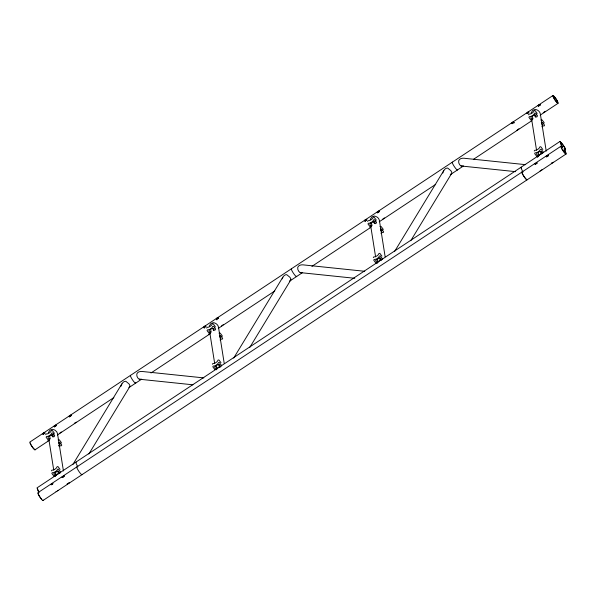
<?xml version="1.0" encoding="UTF-8"?>
<svg xmlns="http://www.w3.org/2000/svg" width="596" height="596" viewBox="0 0 596 596"><rect width="100%" height="100%" fill="white"/><g stroke="black" fill="none" stroke-linecap="round" stroke-linejoin="round"><path stroke-width="0.89" d="M45.706 434.67L46.123 433.955C47.963 434.193 50.943 432.271 51.353 430.483L52.217 430.357L54.318 433.15L53.811 434.149M51.435 470.885L51.859 470.162C53.7 470.4 56.68 468.486 57.089 466.698L57.954 466.564L60.054 469.357M206.648 328.046L207.065 327.331C208.905 327.569 211.885 325.647 212.303 323.866L213.167 323.732L215.268 326.526L214.754 327.524M212.385 364.26L212.802 363.538C214.642 363.776 217.622 361.861 218.032 360.073L218.896 359.939L221.004 362.733M367.576 221.436L368 220.714C369.84 220.952 372.813 219.037 373.23 217.249L374.094 217.115L376.195 219.909L375.681 220.915M373.312 257.643L373.729 256.928C375.569 257.167 378.549 255.244 378.959 253.464L379.831 253.33L381.932 256.124M528.503 114.827L528.928 114.104C530.768 114.343 533.74 112.421 534.158 110.64L535.022 110.506L537.123 113.3L536.616 114.298M534.24 151.034L534.664 150.311C536.504 150.55 539.477 148.635 539.894 146.847L540.758 146.713L542.859 149.507M48.313 432.696L50.064 430.103L52.366 429.291L54.832 430.059L56.724 431.735L57.507 433.635L63.422 470.944M209.256 326.072L211.006 323.479L213.308 322.667C215.663 322.92 217.965 324.596 218.456 327.01L224.223 363.411M220.818 338.178L219.745 336.747M216.318 369.796L217.994 367.583L220.773 366.845M370.19 219.455L371.934 216.87L374.236 216.057C376.598 216.281 378.892 217.994 379.384 220.393L385.15 256.794M381.745 231.568L380.673 230.138M377.246 263.186L378.922 260.974L381.224 260.161M531.118 112.845L532.861 110.253L535.163 109.441C537.525 109.664 539.82 111.377 540.311 113.784L546.219 151.093M542.673 124.951L541.6 123.521M538.173 156.569L539.849 154.357L542.151 153.544M52.515 436.823C55.942 432.89 45.221 436.242 48.812 438.88C50.98 437.203 49.848 440.66 48.202 439.997L46.101 437.211L46.525 436.488C48.365 436.726 51.345 434.804 51.755 433.024L52.619 432.89L54.72 435.683C54.08 438.41 50.779 436.026 52.329 434.395M55.115 476.092L53.938 476.211L51.837 473.418L52.262 472.695C54.102 472.941 57.074 471.019 57.492 469.231L58.356 469.097L60.457 471.89L59.95 472.896L58.468 473.135L59.131 472.054L58.006 470.877L53.744 473.701L54.541 475.094L55.83 474.639L55.234 475.981M213.457 330.199C216.884 326.265 206.164 329.625 209.755 332.255C211.923 330.579 210.79 334.036 209.151 333.38L207.05 330.586L207.468 329.864C209.308 330.102 212.288 328.187 212.697 326.399L213.569 326.265L215.67 329.059C215.454 330.877 212.37 330.72 213.189 328.515M219.194 366.413C222.621 362.472 211.9 365.832 215.491 368.47C217.659 366.786 216.527 370.25 214.888 369.587L212.787 366.793L213.204 366.071C215.044 366.316 218.024 364.394 218.434 362.606L219.298 362.48L221.399 365.266C221.19 367.091 218.106 366.935 218.926 364.722M374.385 223.589C377.812 219.648 367.091 223.008 370.682 225.646C372.85 223.962 371.718 227.426 370.079 226.763L367.978 223.969L368.402 223.247C370.235 223.493 373.215 221.57 373.632 219.782L374.497 219.656L376.598 222.45C375.979 224.819 372.947 223.463 373.983 221.056M381.663 259.722L380.121 259.796L381 258.813L379.875 257.643L375.614 260.467L376.419 261.853L377.73 261.629L376.992 262.858L375.815 262.978L373.714 260.184L374.132 259.461C375.972 259.7 378.952 257.785 379.361 255.997L380.233 255.863L382.334 258.657L381.82 259.655M535.312 116.972C538.739 113.039 528.019 116.399 531.61 119.029C533.785 117.352 532.645 120.809 531.006 120.154L528.905 117.36L529.33 116.637C531.17 116.876 534.143 114.961 534.56 113.173L535.424 113.039L537.525 115.833C536.907 118.209 533.874 116.846 534.91 114.439M541.049 153.187C544.476 149.246 533.755 152.606 537.346 155.243C539.514 153.559 538.382 157.024 536.743 156.361L534.642 153.567L535.059 152.844C536.899 153.09 539.879 151.168 540.296 149.38L541.161 149.253L543.261 152.047C543.053 153.865 539.961 153.708 540.781 151.496M120.936 386.32C121.651 384.062 122.999 381.172 125.793 381.261L128.997 383.898L129.868 385.418L129.824 386.618L88.871 453.988M282.184 278.883C282.839 276.842 284.292 274.555 286.721 274.652L289.924 277.289L290.796 278.801L290.751 280.008L249.799 347.379M442.791 173.093C443.506 170.836 444.862 167.945 447.648 168.035L450.859 170.672L451.723 172.192L451.679 173.391L410.726 240.762M72.749 464.694L121.889 383.846M233.677 358.077L282.817 277.237M394.604 251.467L443.744 170.62M55.465 475.973L57.045 474.207L58.579 473.671M76.385 422.154L74.269 423.346M62.364 477.642L64.279 476.286M56.039 491.611L56.441 491.462M546.487 156.957L548.529 155.802M540.095 170.963L542.122 169.659M128.915 387.482L129.824 386.618M289.388 281.297L290.751 280.008M451.224 173.823L450.293 174.695M43.061 434.424L45.162 433.031M69.449 416.939L71.051 415.785M377.484 212.906L379.555 211.498M512.001 123.752L514.11 122.359M57.35 490.858L57.968 490.329M527.132 113.732L528.734 112.577M68.622 483.393L69.292 482.857L68.935 482.477M553.356 162.216L551.315 163.565L551.375 162.931M51.345 484.853L52.984 483.766M535.417 164.198L537.301 163.252M553.036 95.464L30.023 441.956A4.723 0.782 56.5 0 0 32.05 446.68A4.723 0.782 56.5 0 0 35.157 449.473M34.933 449.868L48.857 440.645M57.372 435.005L113.851 397.584M129.325 387.333L141.706 379.13M150.989 372.984L209.785 334.028M218.3 328.389L274.778 290.975M290.252 280.723L302.634 272.521M311.917 266.367L370.719 227.419M379.227 221.779L435.706 184.358M450.405 174.621L463.561 165.911M473.619 159.244L531.647 120.802M540.155 115.162L557.953 103.376A4.723 0.782 56.5 0 0 555.219 97.669A4.723 0.782 56.5 0 0 553.312 97.215A4.723 0.782 56.5 0 0 557.953 103.376M60.956 443.275L61.373 442.552L59.272 439.759L58.095 439.878M221.898 336.651L222.315 335.928L220.215 333.134L219.045 333.253M382.826 230.034L383.25 229.318L381.149 226.525L379.972 226.636M543.753 123.424L544.178 122.701L542.077 119.908L540.9 120.027M58.453 445.741L59.92 444.549L58.795 443.372M59.116 446.627L60.539 445.689L61.351 445.808L61.775 445.085L59.674 442.292L58.497 442.411M220.058 340.003L221.481 339.064L222.301 339.184L222.718 338.461L220.617 335.667L219.44 335.786M380.993 233.394L382.408 232.447L383.228 232.574L383.653 231.851L381.544 229.058L380.375 229.177M541.92 126.777L543.343 125.838L544.155 125.957L544.58 125.234L542.479 122.448L541.302 122.56M54.415 472.598L55.182 472.092M215.357 365.974L216.125 365.467M38.911 492.773L36.997 487.893L560.031 141.423L565.172 148.061L565.604 149.931L565.358 150.266L564.412 149.589L564.621 150.378A4.723 0.782 56.5 0 1 565.753 153.962A4.723 0.782 56.5 0 1 561.648 148.516A4.723 0.782 56.5 0 1 561.946 146.825L560.031 141.423M561.067 146.162L38.032 492.624A4.723 0.782 56.5 0 0 40.059 497.347A4.723 0.782 56.5 0 0 43.165 500.141M42.942 500.536L565.976 154.073M369.922 227.776L370.719 227.3M209.792 333.909L208.801 334.222M59.339 433.538L61.246 431.973M48.872 440.518L47.881 440.831M540.497 104.874L538.426 106.282M367.017 219.805L364.908 221.198L365.266 221.578M218.628 318.108L216.527 319.501L216.877 319.881M206.082 326.422L203.981 327.815L204.339 328.195M56.426 425.566L54.355 426.974M67.691 484.012L67.192 484.25L67.251 483.594M521.209 167.185L521.306 168.616M76.079 462.079L76.161 463.479L77.853 466.973M532.243 116.034L532.891 118.582M371.315 222.643L371.964 225.191M462.697 166.098L461.095 165.986L459.702 164.816L458.771 162.887L458.667 160.741C459.762 158.007 463.077 157.985 465.528 158.409L525.672 164.675M301.762 272.707L300.168 272.595L298.775 271.426L297.844 269.504L297.732 267.351C298.827 264.617 302.15 264.602 304.601 265.026L364.745 271.284M140.835 379.324L139.24 379.205L137.847 378.035L136.909 376.113L136.804 373.968C137.899 371.233 141.222 371.211 143.673 371.636L203.817 377.901M461.095 165.986L515.689 171.663M300.168 272.595L354.762 278.28M139.24 379.205L192.91 384.8M59.347 473.395L59.831 473.47M516.941 130.293L518.93 128.766M382.394 219.432L384.375 217.905M221.459 326.042L223.448 324.522M543.217 112.674L545.318 111.281M523.005 172.11L521.291 168.586M38.762 492.244L37.488 488.772M538.628 154.789L538.255 152.487M531.625 119.222L536.527 150.17M537.391 155.638L537.674 157.456M379.853 258.113L380.121 259.796M377.7 261.406L377.328 259.096M370.69 225.832L375.592 256.787M211.036 331.808L210.664 329.499M216.37 365.482L216.773 368.015M209.762 332.441L214.664 363.396M57.983 471.347L58.244 473.038M50.094 438.425L49.721 436.123M55.428 472.107L55.83 474.639M48.961 439.982L53.722 470.02M514.028 122.448L514.043 123.014M457.594 169.614A4.723 0.782 56.5 0 1 454.487 166.82A4.723 0.782 56.5 0 1 452.461 162.097M296.659 276.224A4.723 0.782 56.5 0 1 293.56 273.437A4.723 0.782 56.5 0 1 291.526 268.714M522.126 171.961A4.723 0.782 56.5 0 0 523.482 175.649A4.723 0.782 56.5 0 0 527.035 179.873A4.723 0.782 56.5 0 1 523.459 175.626A4.723 0.782 56.5 0 1 522.103 171.931M41.802 499.329A3.941 0.656 56.5 0 1 39.068 495.514A3.941 0.656 56.5 0 1 38.435 493.279M82.106 474.334A4.723 0.782 56.5 0 1 79.007 471.548A4.723 0.782 56.5 0 1 76.973 466.824M135.732 382.833A4.723 0.782 56.5 0 1 132.632 380.047A4.723 0.782 56.5 0 1 130.599 375.324M34.523 449.213A3.941 0.656 56.5 0 1 32.124 446.553A3.941 0.656 56.5 0 1 30.247 442.947M562.564 147.361L562.207 147.368A3.941 0.656 56.5 0 0 561.961 148.776A3.941 0.656 56.5 0 0 565.38 153.328A3.941 0.656 56.5 0 0 564.442 150.334L563.965 148.844L565.164 149.335C563.801 144.053 557.61 138.138 562.564 147.361M52.731 483.341L52.344 484.205L50.69 484.69L52.731 483.341M64.025 475.861L63.63 476.755L61.924 477.254L64.025 475.861M536.854 162.656L535.521 164.176L534.754 164.049L536.854 162.656M548.089 155.213L546.793 156.681L546.048 156.562L548.089 155.213M44.655 433.098L42.972 434.208C41.884 433.65 45.318 431.541 44.655 433.098M55.92 425.633L54.236 426.751C53.096 426.207 56.583 424.076 55.92 425.633M71.051 415.613L69.359 416.731C68.279 416.164 71.714 414.056 71.051 415.613M205.575 326.489L203.892 327.599C202.811 327.04 206.246 324.932 205.575 326.489M218.121 318.175L216.437 319.292C215.298 318.756 218.784 316.625 218.121 318.175M366.51 219.872L364.819 220.989C363.739 220.423 367.173 218.322 366.51 219.872M379.049 211.565L377.365 212.683C376.225 212.139 379.719 210.008 379.049 211.565M513.603 122.426L511.912 123.543C510.779 122.999 514.266 120.869 513.603 122.426M528.726 112.406L527.043 113.523C525.955 112.957 529.39 110.849 528.726 112.406M539.991 104.941L538.307 106.058C537.227 105.492 540.654 103.384 539.991 104.941M553.677 97.58A3.941 0.656 56.5 0 0 557.543 102.721A3.941 0.656 56.5 0 0 555.263 97.96A3.941 0.656 56.5 0 0 553.677 97.58"/></g></svg>
